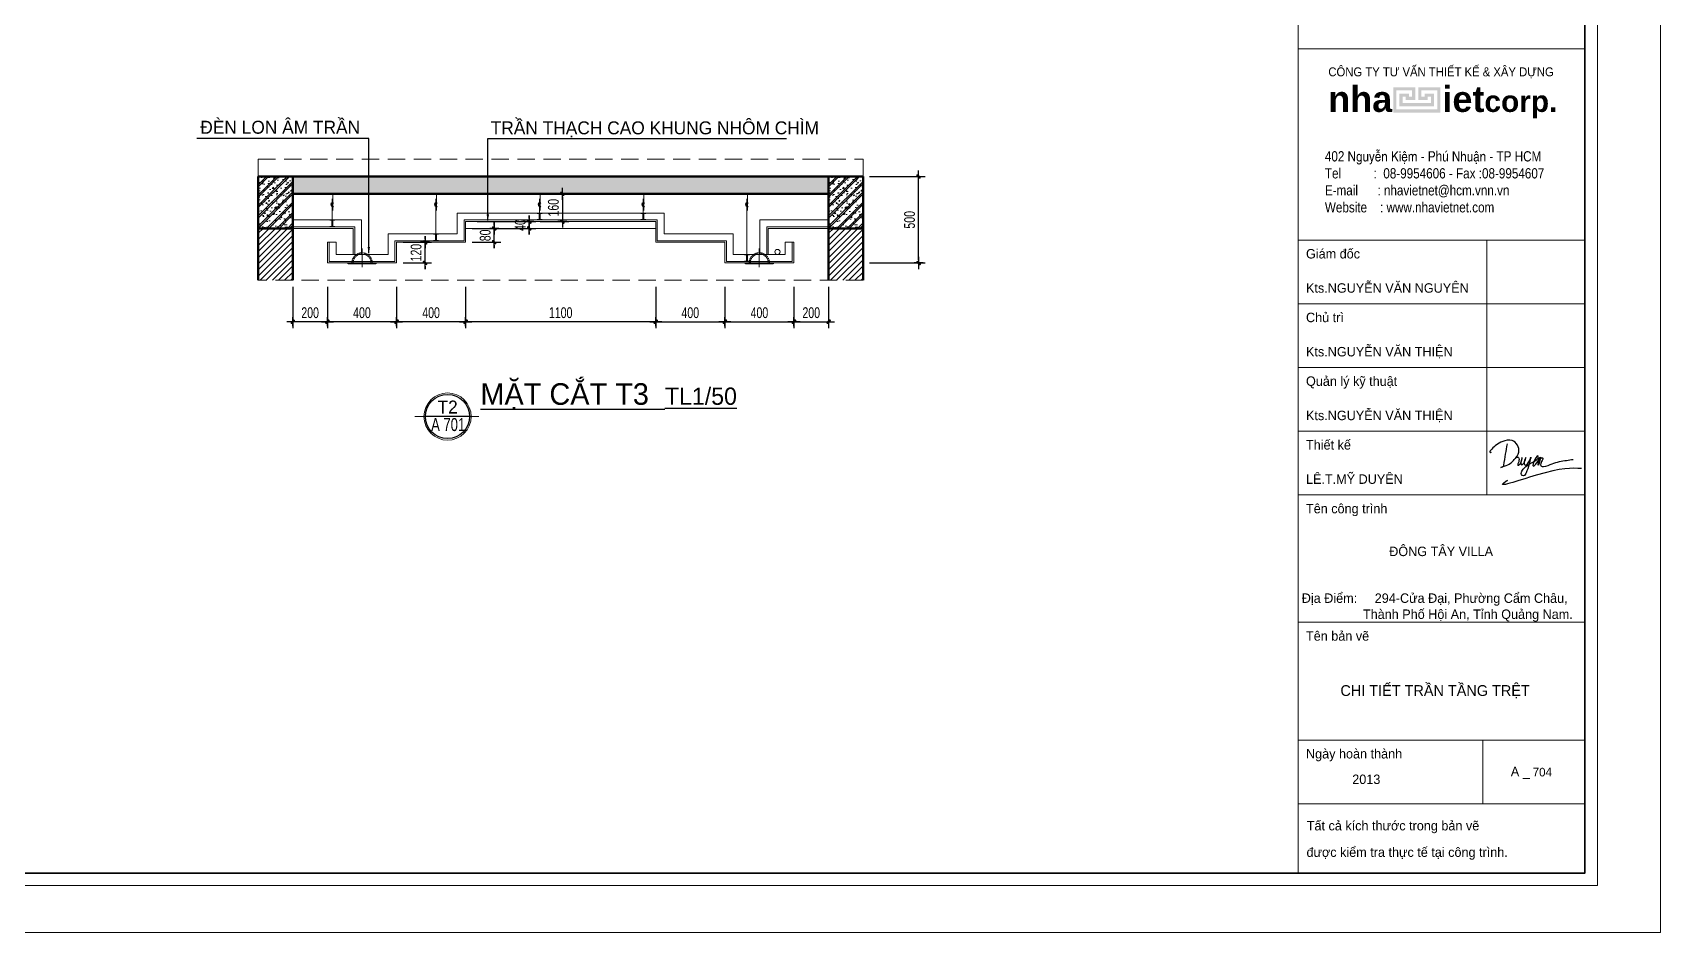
# Model space of a CAD drawing. Header units: inches. Extents: x 88947 to 296847, y 35049 to 161062.
# Drawn here: x 94825 to 104246, y 98056 to 103264 of the extents above; entities that cross this region are included whole.
import ezdxf
from ezdxf.enums import TextEntityAlignment as Align

# ---------------------------------------------------------------- set-up
doc = ezdxf.new("R2010")
doc.units = ezdxf.units.IN
doc.header["$MEASUREMENT"] = 0
doc.header["$PDMODE"] = 1
doc.linetypes.add('DASHED', pattern=[0.75, 0.5, -0.25])
doc.linetypes.add('HIDDEN2', pattern=[0.1875, 0.125, -0.0625])
for name, color, linetype in [('$AUDIT_BAD_LAYER1', 7, 'Continuous'), ('NHO', 8, 'Continuous'), ('text', 2, 'Continuous')]:
    doc.layers.add(name, color=color, linetype=linetype)
for name, color, linetype, lineweight in [('0.15', 175, 'Continuous', 20), ('0.4', 1, 'Continuous', 30), ('A-Dims', 145, 'Continuous', 25), ('A-Text', 30, 'Continuous', 9), ('A-Wall', 2, 'Continuous', 35), ('bhatch', 251, 'Continuous', 5), ('DIM', 7, 'Continuous', 25), ('funi', 33, 'Continuous', 5), ('HACTH', 8, 'Continuous', 5), ('HATCH', 8, 'Continuous', 5), ('KHUNG 2', 144, 'Continuous', 18), ('KY HIEU', 4, 'Continuous', 25), ('NETMANH', 192, 'Continuous', 18), ('THAY', 3, 'Continuous', 18), ('thick', 31, 'Continuous', 25), ('TUONG', 4, 'Continuous', 50)]:
    doc.layers.add(name, color=color, linetype=linetype, lineweight=lineweight)
doc.styles.add('FRANKO', font='VFRANKO.TTF')
doc.styles.add('KHUNGTEN', font='VHELVEB.TTF')
doc.styles.add('TAS-MTEXT', font='VAVOB.TTF', dxfattribs={"width": 0.75})
doc.styles.add('VNI-HELVE-CONDENSE', font='VNARIAL.TTF', dxfattribs={"width": 0.7})
doc.dimstyles.new('TAS-50', dxfattribs={"dimscale": 25, "dimtxt": 2.5, "dimasz": 0.7, "dimexe": 1.5, "dimexo": 1.5, "dimgap": 0.8, "dimtad": 1, "dimdec": 0, "dimzin": 3, "dimdsep": 46, "dimtxsty": 'VNI-HELVE-CONDENSE', "dimblk": 'TICK', "dimcen": 2.5, "dimclrt": 71, "dimazin": 2, "dimtfac": 0.75, "dimtdec": 0, "dimtix": 1, "dimtmove": 2, "dimatfit": 2, "dimldrblk": 'TICK123', "dimfxl": 1.5, "dimtolj": 1, "dimtzin": 0, "dimarcsym": 0})

# ---------------------------------------------------------------- blocks, each defined once
blk = doc.blocks.new('A$C22DF5D2D')
for points in [[(-10, 1159), (-123, 479), (-148, 421), (-212, 409), (-104, 451), (219, 660), (363, 901), (147, 1267), (-150, 1235), (-388, 1094), (-537, 889), (-506, 892)], [(255, 700), (290, 728), (339, 743), (363, 705), (341, 552), (331, 483), (357, 485), (464, 729), (431, 561), (448, 495), (513, 535), (530, 566), (588, 726), (535, 529), (559, 486), (639, 526), (747, 742), (622, 304), (565, 189), (507, 143), (444, 188), (443, 257), (521, 382), (803, 578), (926, 655), (981, 729), (981, 766), (870, 665), (831, 456), (904, 515), (1051, 736), (976, 480), (1094, 717), (1127, 703), (1105, 634), (1056, 499), (1066, 460), (1148, 442), (1421, 530), (1656, 597), (2094, 666)], [(2356, 378), (916, 165), (-61, -39), (0, 0), (-61, -39)]]:
    blk.add_spline(points, degree=3)
blk = doc.blocks.new('khung ten')
at = {"layer": '0.4'}
h = blk.add_hatch(color=256, dxfattribs=at)
h.paths.add_polyline_path([(303108, -206615), (302758, -206615), (302758, -207015), (303508, -207015), (303508, -206615), (303158, -206615), (303158, -206815), (303308, -206815), (303308, -206765), (303358, -206765), (303358, -206865), (302908, -206865), (302908, -206765), (302958, -206765), (302958, -206815), (303108, -206815)])
h.paths.add_polyline_path([(303058, -206665), (303058, -206765), (303008, -206765), (303008, -206715), (302858, -206715), (302858, -206915), (303408, -206915), (303408, -206715), (303258, -206715), (303258, -206765), (303208, -206765), (303208, -206665), (303458, -206665), (303458, -206965), (302808, -206965), (302808, -206665)], flags=16)
at = {"layer": '0.15', "ltscale": 0.7}
blk.add_line((301249, -213090), (305804, -213090), dxfattribs=at)
at = {"layer": 'A-Wall', "ltscale": 0.7}
blk.add_lwpolyline([(267204, -219099), (305804, -219099), (305804, -190799), (267204, -190799)], close=True, dxfattribs=at)
at = {"layer": 'KHUNG 2', "ltscale": 0.7}
for p, q in [((301249, -219099), (301249, -190799)), ((301249, -206004), (305804, -206004)), ((301249, -209041), (305804, -209041)), ((304246, -213090), (304246, -209041)), ((301249, -210053), (305804, -210053)), ((301249, -211065), (305804, -211065)), ((301249, -212078), (305804, -212078)), ((301249, -213090), (305804, -213090)), ((301249, -215115), (305804, -215115)), ((301249, -216986), (305804, -216986)), ((304185, -217998), (304185, -216986)), ((301249, -217998), (305804, -217998))]:
    blk.add_line(p, q, dxfattribs=at)
blk.add_lwpolyline([(267004, -219299), (306004, -219299), (306004, -190599), (267004, -190599)], close=True, dxfattribs=at)
at = {"layer": 'NETMANH', "ltscale": 0.7}
blk.add_lwpolyline([(265004, -220042), (307004, -220042), (307004, -190342), (265004, -190342)], close=True, dxfattribs=at)
at = {"layer": 'text', "linetype": 'Continuous', "xscale": 0.5, "yscale": 0.5, "zscale": 0.5}
blk.add_blockref('A$C22DF5D2D', (304573, -212860), dxfattribs=at)
at = {"layer": '$AUDIT_BAD_LAYER1', "color": 2, "linetype": 'Continuous', "style": 'KHUNGTEN', "width": 0.9}
blk.add_text('COÂNG TY TÖ VAÁN THIEÁT KEÁ & XAÂY DÖÏNG', height=142.53, dxfattribs=at).set_placement((303519, -206369), align=Align.MIDDLE_CENTER)
at = {"layer": '$AUDIT_BAD_LAYER1', "color": 2, "linetype": 'Continuous', "insert": (301673, -207630), "char_height": 161.97, "width": 6102.51, "attachment_point": 1, "style": 'KHUNGTEN'}
blk.add_mtext('{\\fVNI-Helve-Condense|b0|i0|c0|p2;402 Nguyeãn Kieäm - Phuù Nhuaän - TP HCM \\PTel          :  08-9954606 - Fax :08-9954607\\PE-mail      : nhavietnet@hcm.vnn.vn\\PWebsite    : www.nhavietnet.com}', dxfattribs=at)
at = {"layer": 'text', "linetype": 'Continuous', "style": 'FRANKO'}
for s, p in [('Giaùm ñoác', (301373, -209334)), ('Kts.NGUYEÃN VAÊN NGUYEÂN', (301373, -209878)), ('Chuû trì', (301373, -210346)), ('Kts.NGUYEÃN VAÊN THIEÄN', (301373, -210890)), ('Quaûn lyù kyõ thuaät', (301373, -211358)), ('Kts.NGUYEÃN VAÊN THIEÄN', (301373, -211903)), ('Thieát keá', (301373, -212370)), ('LEÂ.T.MYÕ DUYEÂN', (301373, -212915)), ('Teân coâng trình', (301373, -213383)), ('ÑOÂNG TAÂY VILLA', (302695, -214063)), ('Ñòa Ñieåm:     294-Cöûa Ñaïi, Phöôøng Caåm Chaâu, ', (301306, -214806)), ('Thaønh Phoá Hoäi An, Tænh Quaûng Nam.', (302278, -215061)), ('Teân baûn veõ ', (301373, -215407)), ('Ngaøy hoaøn thaønh', (301373, -217278)), ('A _ ', (304627, -217560)), ('2013', (302108, -217684)), ('Taát caû kích thöôùc trong baûn veõ ', (301385, -218421)), ('ñöôïc kieåm tra thöïc teá taïi coâng trình.', (301381, -218842))]:
    blk.add_text(s, height=150, dxfattribs=at).set_placement(p)
at = {"layer": 'text', "linetype": 'Continuous', "insert": (303546, -206852), "char_height": 410.12, "width": 9417.44, "attachment_point": 5, "style": 'KHUNGTEN'}
blk.add_mtext('{\\fVNI-Helve|b1|i0|c0|p2;nha     iet\\H0.8274x;corp.}', dxfattribs=at)
blk = doc.blocks.new('TICK')
at = {"layer": 'A-Dims', "color": 1}
for p, q in [((-2, 0), (2, 0)), ((0, 1.5), (0, -1.5))]:
    blk.add_line(p, q, dxfattribs=at)
at = {"layer": 'A-Dims', "color": 1, "const_width": 0.788}
blk.add_lwpolyline([(-0.33, -0.35), (0.38, 0.38)], dxfattribs=at)
at = {"layer": 'A-Dims', "color": 1, "const_width": 0.394}
for points in [[(0.24, 0.52, -0.414214), (0.52, 0.52, -1)], [(0.52, 0.52, -0.414214), (0.52, 0.24, -1)], [(-0.47, -0.21, 0.414214), (-0.47, -0.49, 1)], [(-0.47, -0.49, 0.414214), (-0.19, -0.49, 1)]]:
    blk.add_lwpolyline(points, format="xyb", dxfattribs=at)
blk = doc.blocks.new('*D3279')
at = {"layer": 'Defpoints', "color": 0}
for p in [(98431.5, 101830), (98831.5, 101830), (98831.5, 101590.1)]:
    blk.add_point(p, dxfattribs=at)
at = {"layer": 'DIM', "color": 0, "lineweight": -2}
for p, q in [((98431.5, 101792.5), (98431.5, 101552.6)), ((98831.5, 101792.5), (98831.5, 101552.6)), ((98449, 101590.1), (98814, 101590.1))]:
    blk.add_line(p, q, dxfattribs=at)
at = {"layer": 'DIM', "color": 0, "lineweight": -2, "xscale": 17.5, "yscale": 17.5, "zscale": 17.5, "rotation": 180}
blk.add_blockref('TICK', (98431.5, 101590.1), dxfattribs=at)
at = {"layer": 'DIM', "color": 0, "lineweight": -2, "xscale": 17.5, "yscale": 17.5, "zscale": 17.5}
blk.add_blockref('TICK', (98831.5, 101590.1), dxfattribs=at)
at = {"layer": 'DIM', "color": 71, "insert": (98631.5, 101642), "char_height": 62.5, "attachment_point": 5, "style": 'VNI-HELVE-CONDENSE'}
blk.add_mtext('\\A1;400', dxfattribs=at)
blk = doc.blocks.new('TICK123')
at = {"layer": 'A-Dims', "color": 1}
blk.add_lwpolyline([(0.05, 0, 0, 0.84, 0), (-2.11, 0, 8.4, 8.4, 0)], format="xyseb", dxfattribs=at)
blk = doc.blocks.new('*D3280')
at = {"layer": 'Defpoints', "color": 0}
for p in [(98831.5, 101830), (99231.5, 101830), (99231.5, 101590.1)]:
    blk.add_point(p, dxfattribs=at)
at = {"layer": 'DIM', "color": 0, "lineweight": -2}
for p, q in [((98831.5, 101792.5), (98831.5, 101552.6)), ((99231.5, 101792.5), (99231.5, 101552.6)), ((98849, 101590.1), (99214, 101590.1))]:
    blk.add_line(p, q, dxfattribs=at)
at = {"layer": 'DIM', "color": 0, "lineweight": -2, "xscale": 17.5, "yscale": 17.5, "zscale": 17.5, "rotation": 180}
blk.add_blockref('TICK', (98831.5, 101590.1), dxfattribs=at)
at = {"layer": 'DIM', "color": 0, "lineweight": -2, "xscale": 17.5, "yscale": 17.5, "zscale": 17.5}
blk.add_blockref('TICK', (99231.5, 101590.1), dxfattribs=at)
at = {"layer": 'DIM', "color": 71, "insert": (99031.5, 101642), "char_height": 62.5, "attachment_point": 5, "style": 'VNI-HELVE-CONDENSE'}
blk.add_mtext('\\A1;400', dxfattribs=at)
blk = doc.blocks.new('*D3281')
at = {"layer": 'Defpoints', "color": 0}
for p in [(99231.5, 101830), (99431.5, 101830), (99431.5, 101590.1)]:
    blk.add_point(p, dxfattribs=at)
at = {"layer": 'DIM', "color": 0, "lineweight": -2}
for p, q in [((99231.5, 101792.5), (99231.5, 101552.6)), ((99431.5, 101792.5), (99431.5, 101552.6)), ((99249, 101590.1), (99414, 101590.1))]:
    blk.add_line(p, q, dxfattribs=at)
at = {"layer": 'DIM', "color": 0, "lineweight": -2, "xscale": 17.5, "yscale": 17.5, "zscale": 17.5, "rotation": 180}
blk.add_blockref('TICK', (99231.5, 101590.1), dxfattribs=at)
at = {"layer": 'DIM', "color": 0, "lineweight": -2, "xscale": 17.5, "yscale": 17.5, "zscale": 17.5}
blk.add_blockref('TICK', (99431.5, 101590.1), dxfattribs=at)
at = {"layer": 'DIM', "color": 71, "insert": (99331.5, 101642), "char_height": 62.5, "attachment_point": 5, "style": 'VNI-HELVE-CONDENSE'}
blk.add_mtext('\\A1;200', dxfattribs=at)
blk = doc.blocks.new('*D3283')
at = {"layer": 'Defpoints', "color": 0}
for p in [(97331.5, 101830), (98431.5, 101830), (97331.5, 101590.1)]:
    blk.add_point(p, dxfattribs=at)
at = {"layer": 'DIM', "color": 0, "lineweight": -2}
for p, q in [((97331.5, 101792.5), (97331.5, 101552.6)), ((98431.5, 101792.5), (98431.5, 101552.6)), ((98414, 101590.1), (97349, 101590.1))]:
    blk.add_line(p, q, dxfattribs=at)
at = {"layer": 'DIM', "color": 0, "lineweight": -2, "xscale": 17.5, "yscale": 17.5, "zscale": 17.5, "rotation": 180}
blk.add_blockref('TICK', (97331.5, 101590.1), dxfattribs=at)
at = {"layer": 'DIM', "color": 0, "lineweight": -2, "xscale": 17.5, "yscale": 17.5, "zscale": 17.5}
blk.add_blockref('TICK', (98431.5, 101590.1), dxfattribs=at)
at = {"layer": 'DIM', "color": 71, "insert": (97881.5, 101642), "char_height": 62.5, "attachment_point": 5, "style": 'VNI-HELVE-CONDENSE'}
blk.add_mtext('\\A1;1100', dxfattribs=at)
blk = doc.blocks.new('*D3284')
at = {"layer": 'Defpoints', "color": 0}
for p in [(96931.5, 101830), (97331.5, 101830), (96931.5, 101590.1)]:
    blk.add_point(p, dxfattribs=at)
at = {"layer": 'DIM', "color": 0, "lineweight": -2}
for p, q in [((96931.5, 101792.5), (96931.5, 101552.6)), ((97331.5, 101792.5), (97331.5, 101552.6)), ((97314, 101590.1), (96949, 101590.1))]:
    blk.add_line(p, q, dxfattribs=at)
at = {"layer": 'DIM', "color": 0, "lineweight": -2, "xscale": 17.5, "yscale": 17.5, "zscale": 17.5, "rotation": 180}
blk.add_blockref('TICK', (96931.5, 101590.1), dxfattribs=at)
at = {"layer": 'DIM', "color": 0, "lineweight": -2, "xscale": 17.5, "yscale": 17.5, "zscale": 17.5}
blk.add_blockref('TICK', (97331.5, 101590.1), dxfattribs=at)
at = {"layer": 'DIM', "color": 71, "insert": (97131.5, 101642), "char_height": 62.5, "attachment_point": 5, "style": 'VNI-HELVE-CONDENSE'}
blk.add_mtext('\\A1;400', dxfattribs=at)
blk = doc.blocks.new('*D3285')
at = {"layer": 'Defpoints', "color": 0}
for p in [(96531.5, 101830), (96931.5, 101830), (96531.5, 101590.1)]:
    blk.add_point(p, dxfattribs=at)
at = {"layer": 'DIM', "color": 0, "lineweight": -2}
for p, q in [((96531.5, 101792.5), (96531.5, 101552.6)), ((96931.5, 101792.5), (96931.5, 101552.6)), ((96914, 101590.1), (96549, 101590.1))]:
    blk.add_line(p, q, dxfattribs=at)
at = {"layer": 'DIM', "color": 0, "lineweight": -2, "xscale": 17.5, "yscale": 17.5, "zscale": 17.5, "rotation": 180}
blk.add_blockref('TICK', (96531.5, 101590.1), dxfattribs=at)
at = {"layer": 'DIM', "color": 0, "lineweight": -2, "xscale": 17.5, "yscale": 17.5, "zscale": 17.5}
blk.add_blockref('TICK', (96931.5, 101590.1), dxfattribs=at)
at = {"layer": 'DIM', "color": 71, "insert": (96731.5, 101642), "char_height": 62.5, "attachment_point": 5, "style": 'VNI-HELVE-CONDENSE'}
blk.add_mtext('\\A1;400', dxfattribs=at)
blk = doc.blocks.new('*D3286')
at = {"layer": 'Defpoints', "color": 0}
for p in [(96331.5, 101830), (96531.5, 101830), (96331.5, 101590.1)]:
    blk.add_point(p, dxfattribs=at)
at = {"layer": 'DIM', "color": 0, "lineweight": -2}
for p, q in [((96331.5, 101792.5), (96331.5, 101552.6)), ((96531.5, 101792.5), (96531.5, 101552.6)), ((96514, 101590.1), (96349, 101590.1))]:
    blk.add_line(p, q, dxfattribs=at)
at = {"layer": 'DIM', "color": 0, "lineweight": -2, "xscale": 17.5, "yscale": 17.5, "zscale": 17.5, "rotation": 180}
blk.add_blockref('TICK', (96331.5, 101590.1), dxfattribs=at)
at = {"layer": 'DIM', "color": 0, "lineweight": -2, "xscale": 17.5, "yscale": 17.5, "zscale": 17.5}
blk.add_blockref('TICK', (96531.5, 101590.1), dxfattribs=at)
at = {"layer": 'DIM', "color": 71, "insert": (96431.5, 101642), "char_height": 62.5, "attachment_point": 5, "style": 'VNI-HELVE-CONDENSE'}
blk.add_mtext('\\A1;200', dxfattribs=at)
blk = doc.blocks.new('*D3246')
at = {"layer": 'Defpoints', "color": 0}
for p in [(99631.5, 102430), (99952.5, 102430), (99631.5, 101930)]:
    blk.add_point(p, dxfattribs=at)
at = {"layer": 'DIM', "color": 0, "lineweight": -2}
for p, q in [((99669, 102430), (99990, 102430)), ((99952.5, 101947.5), (99952.5, 102412.5)), ((99669, 101930), (99990, 101930))]:
    blk.add_line(p, q, dxfattribs=at)
at = {"layer": 'DIM', "color": 0, "lineweight": -2, "xscale": 17.5, "yscale": 17.5, "zscale": 17.5}
for p, rotation in [((99952.5, 102430), 90), ((99952.5, 101930), 270)]:
    blk.add_blockref('TICK', p, dxfattribs=dict(at, rotation=rotation))
at = {"layer": 'DIM', "color": 71, "insert": (99900.6, 102180), "char_height": 62.5, "attachment_point": 5, "rotation": 90, "style": 'VNI-HELVE-CONDENSE'}
blk.add_mtext('\\A1;500', dxfattribs=at)
blk = doc.blocks.new('*D3247')
at = {"layer": 'Defpoints', "color": 0}
for p in [(96931.5, 102049.9), (97096.8, 102049.9), (96931.5, 101930)]:
    blk.add_point(p, dxfattribs=at)
at = {"layer": 'DIM', "color": 0, "lineweight": -2}
for p, q in [((96969, 102049.9), (97134.3, 102049.9)), ((97096.8, 102067.4), (97096.8, 102084.9)), ((97096.8, 101930), (97096.8, 102049.9)), ((96969, 101930), (97134.3, 101930)), ((97096.8, 101912.5), (97096.8, 101895))]:
    blk.add_line(p, q, dxfattribs=at)
at = {"layer": 'DIM', "color": 0, "lineweight": -2, "xscale": 17.5, "yscale": 17.5, "zscale": 17.5}
for p, rotation in [((97096.8, 102049.9), 270), ((97096.8, 101930), 90)]:
    blk.add_blockref('TICK', p, dxfattribs=dict(at, rotation=rotation))
at = {"layer": 'DIM', "color": 71, "insert": (97045, 101989.9), "char_height": 62.5, "attachment_point": 5, "rotation": 90, "style": 'VNI-HELVE-CONDENSE'}
blk.add_mtext('\\A1;120', dxfattribs=at)
blk = doc.blocks.new('*D3248')
at = {"layer": 'Defpoints', "color": 0}
for p in [(97331.5, 102129.9), (97496.8, 102129.9), (97331.5, 102049.9)]:
    blk.add_point(p, dxfattribs=at)
at = {"layer": 'DIM', "color": 0, "lineweight": -2}
for p, q in [((97369, 102129.9), (97534.3, 102129.9)), ((97496.8, 102147.4), (97496.8, 102164.9)), ((97496.8, 102049.9), (97496.8, 102129.9)), ((97369, 102049.9), (97534.3, 102049.9)), ((97496.8, 102032.4), (97496.8, 102014.9))]:
    blk.add_line(p, q, dxfattribs=at)
at = {"layer": 'DIM', "color": 0, "lineweight": -2, "xscale": 17.5, "yscale": 17.5, "zscale": 17.5}
for p, rotation in [((97496.8, 102129.9), 270), ((97496.8, 102049.9), 90)]:
    blk.add_blockref('TICK', p, dxfattribs=dict(at, rotation=rotation))
at = {"layer": 'DIM', "color": 71, "insert": (97445, 102089.9), "char_height": 62.5, "attachment_point": 5, "rotation": 90, "style": 'VNI-HELVE-CONDENSE'}
blk.add_mtext('\\A1;80', dxfattribs=at)
blk = doc.blocks.new('*D3249')
at = {"layer": 'Defpoints', "color": 0}
for p in [(97361.5, 102169.9), (97361.5, 102129.9), (97699.7, 102169.9)]:
    blk.add_point(p, dxfattribs=at)
at = {"layer": 'DIM', "color": 0, "lineweight": -2}
for p, q in [((97399, 102169.9), (97737.2, 102169.9)), ((97399, 102129.9), (97737.2, 102129.9)), ((97699.7, 102187.4), (97699.7, 102204.9)), ((97699.7, 102129.9), (97699.7, 102169.9)), ((97699.7, 102112.4), (97699.7, 102094.9))]:
    blk.add_line(p, q, dxfattribs=at)
at = {"layer": 'DIM', "color": 0, "lineweight": -2, "xscale": 17.5, "yscale": 17.5, "zscale": 17.5}
for p, rotation in [((97699.7, 102169.9), 270), ((97699.7, 102129.9), 90)]:
    blk.add_blockref('TICK', p, dxfattribs=dict(at, rotation=rotation))
at = {"layer": 'DIM', "color": 71, "insert": (97647.8, 102149.9), "char_height": 62.5, "attachment_point": 5, "rotation": 90, "style": 'VNI-HELVE-CONDENSE'}
blk.add_mtext('\\A1;40', dxfattribs=at)
blk = doc.blocks.new('*D3250')
at = {"layer": 'Defpoints', "color": 0}
for p in [(97726, 102330), (97726, 102169.9), (97891.3, 102169.9)]:
    blk.add_point(p, dxfattribs=at)
at = {"layer": 'DIM', "color": 0, "lineweight": -2}
for p, q in [((97763.5, 102330), (97928.8, 102330)), ((97891.3, 102312.5), (97891.3, 102187.4)), ((97763.5, 102169.9), (97928.8, 102169.9))]:
    blk.add_line(p, q, dxfattribs=at)
at = {"layer": 'DIM', "color": 0, "lineweight": -2, "xscale": 17.5, "yscale": 17.5, "zscale": 17.5}
for p, rotation in [((97891.3, 102330), 90), ((97891.3, 102169.9), 270)]:
    blk.add_blockref('TICK', p, dxfattribs=dict(at, rotation=rotation))
at = {"layer": 'DIM', "color": 71, "insert": (97839.4, 102249.9), "char_height": 62.5, "attachment_point": 5, "rotation": 90, "style": 'VNI-HELVE-CONDENSE'}
blk.add_mtext('\\A1;160', dxfattribs=at)
blk = doc.blocks.new('den(matcat)')
at = {"layer": 'bhatch', "ltscale": 10}
for p, q in [((-4.25, 0.5), (4.25, 0.5)), ((3.75, 0.2), (-3.75, 0.2)), ((0, -1.23), (0, 6.5))]:
    blk.add_line(p, q, dxfattribs=at)
at = {"layer": 'bhatch', "linetype": 'HIDDEN2', "ltscale": 0.7}
blk.add_lwpolyline([(4.25, 0.5), (5.75, 0.5), (5.75, 0.2), (3.75, 0.2), (3.75, 0.5, 1), (-3.75, 0.5), (-3.75, 0.2), (-5.75, 0.2), (-5.75, 0.5), (-4.25, 0.5, -1)], format="xyb", close=True, dxfattribs=at)
at = {"layer": 'thick', "ltscale": 10}
blk.add_lwpolyline([(-4.25, 0.5), (-5.75, 0.5), (-5.75, 0.2), (5.75, 0.2), (5.75, 0.5), (4.25, 0.5)], dxfattribs=at)

msp = doc.modelspace()

# ---------------------------------------------------------------- hatches: boundary and pattern name
at = {"layer": 'HACTH'}
h = msp.add_hatch(dxfattribs=at)
h.set_pattern_fill('CHAU-01', color=256, scale=10, style=0, pattern_type=2)
h.set_pattern_definition([(50, (96131.49, 102129.95), (71.726, -6.275), [7.5, -82.5]), (355, (96131.49, 102129.95), (-13.875, 75.219), [6, -66]), (100.451, (96137.47, 102129.43), (57.851, 68.944), [6.374, -70.114]), (46.184, (96131.49, 102149.95), (106.724, -16.552), [11.25, -123.75]), (96.636, (96140.38, 102148.57), (93.466, 97.412), [9.56, -105.17]), (351.184, (96131.49, 102149.95), (93.466, 97.412), [9, -99]), (21, (96141.49, 102144.95), (59.691, -40.262), [7.5, -82.5]), (326, (96141.49, 102144.95), (24.332, 72.515), [6, -66]), (71.451, (96146.464, 102141.596), (84.022, 32.253), [6.374, -70.114]), (37.5, (96131.49, 102129.95), (1.216, 33.2894), [0, -65.2, 0, -67, 0, -66.25]), (7.5, (96131.49, 102129.95), (26.307, 39.441), [0, -38.2, 0, -63.7, 0, -25.25]), (327.5, (96109.19, 102129.95), (53.3822, -2.2555), [0, -25, 0, -78, 0, -103.5]), (317.5, (96099.19, 102129.95), (58.3186, 10.0105), [0, -32.5, 0, -51.8, 0, -73.5]), (45, (96131.49, 102129.95), (-30.052, 30.052), []), (45, (96131.49, 102142.2), (-30.052, 30.052), [])])
h.paths.add_polyline_path([(96331.5, 102430), (96131.5, 102430), (96131.5, 102130), (96331.5, 102130)])
h = msp.add_hatch(dxfattribs=at)
h.set_pattern_fill('CHAU-01', color=256, scale=10, style=0, pattern_type=2)
h.set_pattern_definition([(50, (94631.49, 102329.95), (71.726, -6.2752), [7.5, -82.5]), (355, (94631.49, 102329.95), (-13.8751, 75.2192), [6, -66]), (100.4514, (94637.47, 102329.43), (57.8509, 68.944), [6.374, -70.1142]), (46.1842, (94631.49, 102349.95), (106.7241, -16.5519), [11.25, -123.75]), (96.6356, (94640.38, 102348.57), (93.4663, 97.4118), [9.561, -105.1713]), (351.1842, (94631.49, 102349.95), (93.4662, 97.4119), [9, -99]), (21, (94641.49, 102344.95), (59.6907, -40.2619), [7.5, -82.5]), (326, (94641.49, 102344.95), (24.3315, 72.515), [6, -66]), (71.4514, (94646.464, 102341.596), (84.0223, 32.253), [6.374, -70.1142]), (37.5, (94631.49, 102329.95), (1.21599, 33.28939), [0, -65.2, 0, -67, 0, -66.25]), (7.5, (94631.49, 102329.95), (26.30695, 39.44117), [0, -38.2, 0, -63.7, 0, -25.25]), (327.5, (94609.19, 102329.95), (53.38224, -2.25549), [0, -25, 0, -78, 0, -103.5]), (317.5, (94599.19, 102329.95), (58.3186, 10.0105), [0, -32.5, 0, -51.8, 0, -73.5]), (45, (94631.49, 102329.95), (-30.05204, 30.05204), []), (45, (94631.49, 102342.2), (-30.05204, 30.05204), [])])
h.paths.add_polyline_path([(96331.5, 102430), (96331.5, 102330), (99431.5, 102330), (99431.5, 102430)])
h = msp.add_hatch(dxfattribs=at)
h.set_pattern_fill('CHAU-01', color=256, scale=10, style=0, pattern_type=2)
h.set_pattern_definition([(50, (99431.49, 102129.95), (71.726, -6.275), [7.5, -82.5]), (355, (99431.49, 102129.95), (-13.875, 75.219), [6, -66]), (100.451, (99437.47, 102129.43), (57.851, 68.944), [6.374, -70.114]), (46.184, (99431.49, 102149.95), (106.724, -16.552), [11.25, -123.75]), (96.636, (99440.38, 102148.57), (93.466, 97.412), [9.56, -105.17]), (351.184, (99431.49, 102149.95), (93.466, 97.412), [9, -99]), (21, (99441.49, 102144.95), (59.691, -40.262), [7.5, -82.5]), (326, (99441.49, 102144.95), (24.332, 72.515), [6, -66]), (71.451, (99446.464, 102141.596), (84.022, 32.253), [6.374, -70.114]), (37.5, (99431.49, 102129.95), (1.216, 33.2894), [0, -65.2, 0, -67, 0, -66.25]), (7.5, (99431.49, 102129.95), (26.307, 39.441), [0, -38.2, 0, -63.7, 0, -25.25]), (327.5, (99409.19, 102129.95), (53.3822, -2.2555), [0, -25, 0, -78, 0, -103.5]), (317.5, (99399.19, 102129.95), (58.3186, 10.0105), [0, -32.5, 0, -51.8, 0, -73.5]), (45, (99431.49, 102129.95), (-30.052, 30.052), []), (45, (99431.49, 102142.2), (-30.052, 30.052), [])])
h.paths.add_polyline_path([(99631.5, 102430), (99431.5, 102430), (99431.5, 102130), (99631.5, 102130)])
h = msp.add_hatch(dxfattribs=at)
h.set_pattern_fill('ANSI31', color=256, scale=200, style=0)
h.set_pattern_definition([(45, (96131.49, 101429.95), (-17.6777, 17.6777), [])])
h.paths.add_polyline_path([(96131.5, 101830), (96331.5, 101830), (96331.5, 102130), (96131.5, 102130)])
h = msp.add_hatch(dxfattribs=at)
h.set_pattern_fill('ANSI31', color=256, scale=200, style=0)
h.set_pattern_definition([(45, (99431.49, 101429.95), (-17.6777, 17.6777), [])])
h.paths.add_polyline_path([(99431.5, 101830), (99631.5, 101830), (99631.5, 102130), (99431.5, 102130)])

# ---------------------------------------------------------------- linework, layer by layer
at = {"layer": 'HATCH'}
for p, q in [((96562.7, 102278.3), (96562.7, 102330)), ((97162.7, 102278.3), (97162.7, 102330)), ((97762.7, 102278.3), (97762.7, 102330)), ((98362.7, 102278.3), (98362.7, 102330)), ((98962.7, 102278.3), (98962.7, 102330)), ((96559.6, 102302.2), (96559.6, 102140.8)), ((96559.6, 102277.7), (96559.6, 102299.6)), ((96559.6, 102256.9), (96559.6, 102275.4)), ((96562.7, 102256.1), (96562.7, 102276.3)), ((96562.7, 102232.9), (96562.7, 102254.5)), ((96564.8, 102258.5), (96566.9, 102254.2)), ((96565.2, 102280.9), (96567.3, 102276.6)), ((97159.6, 102302.2), (97159.6, 102060.8)), ((97159.6, 102277.7), (97159.6, 102299.6)), ((97159.6, 102256.9), (97159.6, 102275.4)), ((97162.7, 102256.1), (97162.7, 102276.3)), ((97162.7, 102232.9), (97162.7, 102254.5)), ((97164.8, 102258.5), (97166.9, 102254.2)), ((97165.2, 102280.9), (97167.3, 102276.6)), ((97759.6, 102302.2), (97759.6, 102180.8)), ((97759.6, 102277.7), (97759.6, 102299.6)), ((97759.6, 102256.9), (97759.6, 102275.4)), ((97762.7, 102256.1), (97762.7, 102276.3)), ((97762.7, 102232.9), (97762.7, 102254.5)), ((97764.8, 102258.5), (97766.9, 102254.2)), ((97765.2, 102280.9), (97767.3, 102276.6)), ((98359.6, 102302.2), (98359.6, 102180.8)), ((98359.6, 102277.7), (98359.6, 102299.6)), ((98359.6, 102256.9), (98359.6, 102275.4)), ((98362.7, 102256.1), (98362.7, 102276.3)), ((98362.7, 102232.9), (98362.7, 102254.5)), ((98364.8, 102258.5), (98366.9, 102254.2)), ((98365.2, 102280.9), (98367.3, 102276.6)), ((98959.6, 102302.2), (98959.6, 101940.8)), ((98959.6, 102277.7), (98959.6, 102299.6)), ((98959.6, 102256.9), (98959.6, 102275.4)), ((98962.7, 102256.1), (98962.7, 102276.3)), ((98962.7, 102232.9), (98962.7, 102254.5)), ((98964.8, 102258.5), (98966.9, 102254.2)), ((98965.2, 102280.9), (98967.3, 102276.6))]:
    msp.add_line(p, q, dxfattribs=at)
for points in [[(98831.5, 102098.9), (98480.5, 102098.9), (98480.5, 102218.9), (97282.5, 102218.9), (97282.5, 102098.9), (96931.5, 102098.9)], [(97631.5, 102218.9), (97640.6, 102218.9)], [(98231.5, 102218.9), (98240.6, 102218.9)], [(96729.5, 101979), (96729.5, 102179), (96331.5, 102179)], [(96689.5, 101979), (96689.5, 102139), (96331.5, 102139)], [(98831.5, 102058.9), (98440.5, 102058.9), (98440.5, 102178.9), (97322.5, 102178.9), (97322.5, 102058.9), (96931.5, 102058.9)], [(97631.5, 102178.9), (97640.6, 102178.9)], [(98231.5, 102178.9), (98240.6, 102178.9)], [(99033.5, 101979), (99033.5, 102179), (99431.5, 102179)], [(99073.5, 101979), (99073.5, 102139), (99431.5, 102139)], [(96531.5, 102049.9), (96581.5, 102049.9)], [(96541.5, 102049.9), (96541.5, 101939), (96922.5, 101939), (96922.5, 102058.9), (97322.5, 102058.9)], [(96581.5, 102049.9), (96581.5, 101979), (96882.5, 101979), (96882.5, 102098.9), (97282.5, 102098.9)], [(99221.5, 101939), (98840.5, 101939), (98840.5, 102058.9), (98440.5, 102058.9)], [(99181.5, 101979), (98880.5, 101979), (98880.5, 102098.9), (98480.5, 102098.9)], [(98841.5, 101939), (99221.5, 101939), (99221.5, 102049.9)], [(98881.5, 101979), (99181.5, 101979), (99181.5, 102049.9)], [(99231.5, 102049.9), (99181.5, 102049.9)]]:
    msp.add_lwpolyline(points, dxfattribs=at)
for points in [[(97759.1, 102218.9), (97744.6, 102218.9), (97746.6, 102216.9), (97757.1, 102216.9), (97757.1, 102180.9), (97746.6, 102180.9), (97744.6, 102178.9), (97759.1, 102178.9)], [(97760.1, 102218.9), (97774.6, 102218.9), (97772.6, 102216.9), (97762.1, 102216.9), (97762.1, 102180.9), (97772.6, 102180.9), (97774.6, 102178.9), (97760.1, 102178.9)], [(98359.1, 102218.9), (98344.6, 102218.9), (98346.6, 102216.9), (98357.1, 102216.9), (98357.1, 102180.9), (98346.6, 102180.9), (98344.6, 102178.9), (98359.1, 102178.9)], [(98360.1, 102218.9), (98374.6, 102218.9), (98372.6, 102216.9), (98362.1, 102216.9), (98362.1, 102180.9), (98372.6, 102180.9), (98374.6, 102178.9), (98360.1, 102178.9)], [(96559.1, 102179), (96544.6, 102179), (96546.6, 102177), (96557.1, 102177), (96557.1, 102141), (96546.6, 102141), (96544.6, 102139), (96559.1, 102139)], [(96560.1, 102179), (96574.6, 102179), (96572.6, 102177), (96562.1, 102177), (96562.1, 102141), (96572.6, 102141), (96574.6, 102139), (96560.1, 102139)], [(97159.1, 102098.9), (97144.6, 102098.9), (97146.6, 102096.9), (97157.1, 102096.9), (97157.1, 102060.9), (97146.6, 102060.9), (97144.6, 102058.9), (97159.1, 102058.9)], [(97160.1, 102098.9), (97174.6, 102098.9), (97172.6, 102096.9), (97162.1, 102096.9), (97162.1, 102060.9), (97172.6, 102060.9), (97174.6, 102058.9), (97160.1, 102058.9)], [(98959.1, 101979), (98944.6, 101979), (98946.6, 101977), (98957.1, 101977), (98957.1, 101941), (98946.6, 101941), (98944.6, 101939), (98959.1, 101939)], [(98960.1, 101979), (98974.6, 101979), (98972.6, 101977), (98962.1, 101977), (98962.1, 101941), (98972.6, 101941), (98974.6, 101939), (98960.1, 101939)]]:
    msp.add_lwpolyline(points, close=True, dxfattribs=at)
for centre in [(96563.1, 102269.7), (96565.2, 102265.4), (97163.1, 102269.7), (97165.2, 102265.4), (97763.1, 102269.7), (97765.2, 102265.4), (98363.1, 102269.7), (98365.2, 102265.4), (98963.1, 102269.7), (98965.2, 102265.4)]:
    msp.add_arc(centre, 11.4, 79.28984, 278.6516, dxfattribs=at)
for centre, start_param, end_param in [((96559.7, 102278.1), 1.570796326806104, 7.85398163398569), ((96562.9, 102278.7), 1.570796326805798, 7.853981633985384), ((97159.7, 102278.1), 1.570796326806104, 7.85398163398569), ((97162.9, 102278.7), 1.570796326805798, 7.853981633985384), ((97759.7, 102278.1), 1.570796326806104, 7.85398163398569), ((97762.9, 102278.7), 1.570796326805798, 7.853981633985384), ((98359.7, 102278.1), 1.570796326806104, 7.85398163398569), ((98362.9, 102278.7), 1.570796326805798, 7.853981633985384), ((98959.7, 102278.1), 1.570796326806104, 7.85398163398569), ((98962.9, 102278.7), 1.570796326805798, 7.853981633985384)]:
    msp.add_ellipse(centre, major_axis=(0.75, 0.307), ratio=0.439393, start_param=start_param, end_param=end_param, dxfattribs=at)
for centre in [(96559.7, 102257.2), (96562.6, 102256.5), (97159.7, 102257.2), (97162.6, 102256.5), (97759.7, 102257.2), (97762.6, 102256.5), (98359.7, 102257.2), (98362.6, 102256.5), (98959.7, 102257.2), (98962.6, 102256.5)]:
    msp.add_ellipse(centre, major_axis=(-0.771, 0.337), ratio=0.366384, dxfattribs=at)
at = {"layer": 'KHUNG 2', "linetype": 'DASHED', "ltscale": 200}
msp.add_lwpolyline([(96131.5, 102530), (99631.5, 102530), (99631.5, 101830), (96131.5, 101830)], close=True, dxfattribs=at)
at = {"layer": 'KY HIEU'}
msp.add_line((97354.4, 101041.3), (97099.4, 101041.3), dxfattribs=at)
at = {"layer": 'KY HIEU', "const_width": 2.75}
msp.add_lwpolyline([(97099.5, 101041.3, 1), (97354.3, 101041.3, 1)], format="xyb", close=True, dxfattribs=at)
at = {"layer": 'NHO'}
msp.add_circle((97226.9, 101041.3), 127.5, dxfattribs=at)
at = {"layer": 'THAY'}
for points in [[(96680.5, 101979), (96680.5, 101979), (96680.5, 102130), (96331.5, 102130)], [(96531.5, 102049.9), (96531.5, 101930), (96931.5, 101930), (96931.5, 102049.9), (97331.5, 102049.9), (97331.5, 102169.9), (98431.5, 102169.9), (98431.5, 102049.9), (98831.5, 102049.9), (98831.5, 101930), (99231.5, 101930)], [(99082.5, 101979), (99082.5, 101979), (99082.5, 102130), (99431.5, 102130)], [(98831.5, 101930), (99231.5, 101930), (99231.5, 102049.9)]]:
    msp.add_lwpolyline(points, dxfattribs=at)
msp.add_lwpolyline([(98431.5, 102170), (98431.5, 102130), (97331.5, 102129.9), (97331.5, 102169.9)], close=True, dxfattribs=at)
at = {"layer": 'THAY', "color": 8}
msp.add_lwpolyline([(97407.6, 101041.3), (97037.9, 101041.3)], dxfattribs=at)
at = {"layer": 'THAY'}
msp.add_circle((99136.1, 101994), 15, dxfattribs=at)
at = {"layer": 'THAY', "color": 8}
msp.add_circle((97226.9, 101041.3), 136.6, dxfattribs=at)
at = {"layer": 'TUONG'}
for points in [[(96131.5, 102130), (96331.5, 102130), (96331.5, 102430), (96131.5, 102430)], [(99631.5, 102130), (99431.5, 102130), (99431.5, 102430), (99631.5, 102430)]]:
    msp.add_lwpolyline(points, close=True, dxfattribs=at)
for points in [[(96331.5, 102330), (99431.5, 102330), (99431.5, 102430), (96331.5, 102430)], [(96331.5, 101830), (96331.5, 102130), (96131.5, 102130), (96131.5, 101830)], [(99631.5, 101830), (99631.5, 102130), (99431.5, 102130), (99431.5, 101830)]]:
    msp.add_lwpolyline(points, dxfattribs=at)

# ---------------------------------------------------------------- block references
at = {"layer": 'A-Text', "xscale": 0.3642492857179604, "yscale": 0.3642492858198239, "zscale": 0.3642492858294463}
msp.add_blockref('khung ten', (-7580.3, 178205.9), dxfattribs=at)
at = {"layer": 'funi', "xscale": -13.91308696940541, "yscale": 13.91308696940541, "zscale": 13.91308696941127}
for p in [(96732, 101923), (99031, 101923)]:
    msp.add_blockref('den(matcat)', p, dxfattribs=at)

# ---------------------------------------------------------------- texts
at = {"layer": 'A-Text', "style": 'FRANKO'}
for s, p in [('ÑEØN LON AÂM TRAÀN', (95795.8, 102678.1)), ('TRAÀN THAÏCH CAO KHUNG NHOÂM CHÌM', (97476.5, 102674.6))]:
    msp.add_text(s, height=75, dxfattribs=at).set_placement(p)
at = {"layer": 'text', "style": 'FRANKO'}
msp.add_text('T2', height=75, dxfattribs=at).set_placement((97227.1, 101058.8), align=Align.CENTER)
at = {"layer": 'text', "style": 'TAS-MTEXT', "width": 0.75}
msp.add_text('A 701', height=75, dxfattribs=at).set_placement((97230.3, 100957.5), align=Align.CENTER)
at = {"layer": 'text', "style": 'FRANKO'}
for s, height, p in [('CHI TIEÁT TRAÀN TAÀNG TREÄT', 62.5, (102393.8, 99424.3)), ('704', 50, (103506.4, 98958.6))]:
    msp.add_text(s, height=height, dxfattribs=at).set_placement(p)
at = {"layer": 'text', "insert": (97417, 101234.2), "char_height": 125, "width": 4063.495, "attachment_point": 1, "style": 'FRANKO'}
msp.add_mtext('{\\LMAËT CAÉT T3  \\H0.8x;TL1/50}', dxfattribs=at)

# ---------------------------------------------------------------- dimensions: what is measured, and where the dimension line sits
at = {"layer": 'DIM'}
for base, p1, p2, picture, middle in [((99952.5, 102430), (99631.5, 101930), (99631.5, 102430), '*D3246', (99900.6, 102180)), ((97891.3, 102169.9), (97726, 102330), (97726, 102169.9), '*D3250', (97839.4, 102249.9)), ((97496.8, 102129.9), (97331.5, 102049.9), (97331.5, 102129.9), '*D3248', (97445, 102089.9)), ((97699.7, 102169.9), (97361.5, 102129.9), (97361.5, 102169.9), '*D3249', (97647.8, 102149.9)), ((97096.8, 102049.9), (96931.5, 101930), (96931.5, 102049.9), '*D3247', (97045, 101989.9))]:
    dim = msp.add_linear_dim(base=base, p1=p1, p2=p2, angle=90, dimstyle='TAS-50', dxfattribs=at)
    dim.commit()
    dim.dimension.update_dxf_attribs({"geometry": picture, "text_midpoint": middle})
for base, p1, p2, picture, middle in [((96331.5, 101590.1), (96531.5, 101830), (96331.5, 101830), '*D3286', (96431.5, 101642)), ((96531.5, 101590.1), (96931.5, 101830), (96531.5, 101830), '*D3285', (96731.5, 101642)), ((96931.5, 101590.1), (97331.5, 101830), (96931.5, 101830), '*D3284', (97131.5, 101642)), ((97331.5, 101590.1), (98431.5, 101830), (97331.5, 101830), '*D3283', (97881.5, 101642)), ((98831.5, 101590.1), (98431.5, 101830), (98831.5, 101830), '*D3279', (98631.5, 101642)), ((99231.5, 101590.1), (98831.5, 101830), (99231.5, 101830), '*D3280', (99031.5, 101642)), ((99431.5, 101590.1), (99231.5, 101830), (99431.5, 101830), '*D3281', (99331.5, 101642))]:
    dim = msp.add_linear_dim(base=base, p1=p1, p2=p2, dimstyle='TAS-50', dxfattribs=at)
    dim.commit()
    dim.dimension.update_dxf_attribs({"geometry": picture, "text_midpoint": middle})

# ---------------------------------------------------------------- leaders
at = {"layer": 'HACTH'}
for points in [[(96771.1, 101986.5), (96771.1, 102650.5), (95776.5, 102650.5)], [(97459.9, 102175.1), (97459.9, 102650.5), (99189, 102650.5)]]:
    msp.add_leader(points, dimstyle='TAS-50', override={"dimtad": 0}, dxfattribs=at)

doc.saveas('drawing.dxf')
